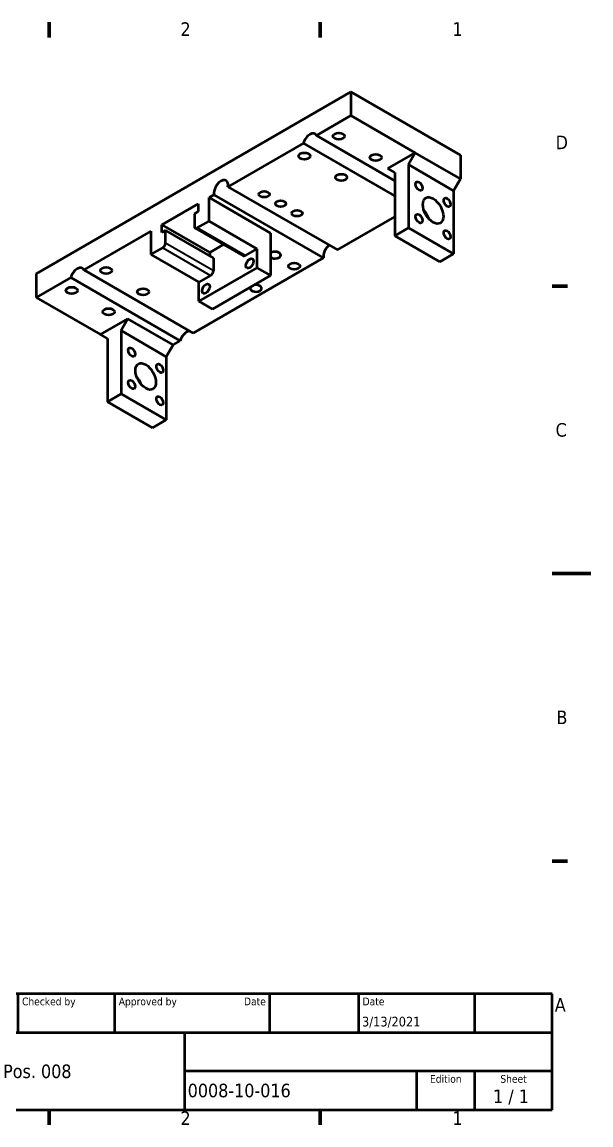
# Model space of a CAD drawing. Header units: millimetres. Extents: x 0 to 840, y 0 to 594.
# Drawn here: x 546 to 840, y 12 to 582 of the extents above; entities that cross this region are included whole.
import ezdxf
from ezdxf.enums import TextEntityAlignment as Align

# ---------------------------------------------------------------- set-up
doc = ezdxf.new("R2010")
doc.units = ezdxf.units.MM
doc.header["$LTSCALE"] = 2
for name, color, linetype, lineweight in [('Border (ISO)', 7, 'Continuous', 70), ('Title (ISO)', 7, 'Continuous', 50), ('Visible (ISO)', 7, 'Continuous', 50), ('Visible Narrow (ISO)', 7, 'Continuous', 35)]:
    doc.layers.add(name, color=color, linetype=linetype, lineweight=lineweight)
doc.styles.add('Note Text (ISO)', font='tahoma.ttf')
doc.styles.add('Text Style39', font='tahoma.ttf')
doc.styles.add('Text Style41', font='tahoma.ttf')

# ---------------------------------------------------------------- blocks, each defined once
blk = doc.blocks.new('Borders Default Border')
at = {"layer": 'Border (ISO)'}
for p, q in [((280, 287), (280, 290.9)), ((350, 287), (350, 290.9)), ((410, 222.75), (413.9, 222.75)), ((410, 74.25), (413.9, 74.25)), ((280, 10), (280, 6.1)), ((350, 10), (350, 6.1))]:
    blk.add_line(p, q, dxfattribs=at)
at = {"layer": 'Border (ISO)', "flags": 128}
blk.add_lwpolyline([(420, 148.5), (410, 148.5)], dxfattribs=at)
at = {"layer": 'Border (ISO)', "char_height": 3.5, "attachment_point": 7, "style": 'Note Text (ISO)'}
for s, insert in [('2', (313.94, 287.4)), ('1', (384.21, 287.4)), ('D', (410.87, 258.13)), ('C', (410.86, 183.81)), ('B', (411.08, 109.63)), ('A', (410.66, 35.38)), ('2', (313.94, 6.1)), ('1', (384.21, 6.1))]:
    blk.add_mtext(s, dxfattribs=dict(at, insert=insert))
blk = doc.blocks.new('Title Blocks I.A.B')
at = {"layer": 'Title (ISO)'}
for p, q in [((270.07, 130), (100.07, 130)), ((100.07, 130), (100.07, 100)), ((132.07, 120), (132.07, 130)), ((157.07, 120), (157.07, 130)), ((197.07, 120), (197.07, 130)), ((220.07, 120), (220.07, 130)), ((250.07, 120), (250.07, 130)), ((270.07, 100), (270.07, 130)), ((100.07, 120), (270.07, 120)), ((175.07, 120), (175.07, 100)), ((270.07, 110), (175.07, 110)), ((235.07, 100), (235.07, 110)), ((250.07, 100), (250.07, 110)), ((100.07, 100), (270.07, 100))]:
    blk.add_line(p, q, dxfattribs=at)
at = {"layer": 'Title (ISO)', "style": 'Text Style41'}
for s, p in [('Designed by', (101.07, 129)), ('Checked by', (133.07, 129)), ('Approved by', (158.07, 129)), ('Date', (221.07, 129))]:
    blk.add_text(s, height=2, dxfattribs=at).set_placement(p, align=Align.TOP_LEFT)
blk.add_text('Date', height=2, dxfattribs=at).set_placement((196.07, 129), align=Align.TOP_RIGHT)
for s, p in [('Edition', (242.57, 109)), ('Sheet', (260.07, 109))]:
    blk.add_text(s, height=2, dxfattribs=at).set_placement(p, align=Align.TOP_CENTER)
at = {"layer": 'Title (ISO)', "style": 'Note Text (ISO)'}
blk.add_text('1 / 1 ', height=3.5, dxfattribs=at).set_placement((260.07, 103.5), align=Align.MIDDLE_CENTER)
at = {"layer": 'Title (ISO)'}
for tag, p, height, style in [('AUTHOR_001', (100.92, 121.05), 2.5, 'Text Style39'), ('CREATION_DATE_001', (220.91, 121.54), 2.5, 'Text Style39'), ('COMPANY_001', (128.19, 108.21), 3.5, 'Note Text (ISO)'), ('PART_NUMBER_001', (175.88, 103.25), 3.5, 'Note Text (ISO)')]:
    blk.add_attdef(tag, p, '', height=height, dxfattribs=dict(at, style=style))
at = {"layer": 'Title (ISO)', "style": 'Text Style39'}
for tag, p in [('CHECKED_BY', (133.07, 121)), ('ENG_APPROVED_BY', (158.07, 121))]:
    blk.add_attdef(tag, text='', height=2.5, dxfattribs=at).set_placement(p, align=Align.BOTTOM_LEFT)
blk.add_attdef('ENG_APPROVAL_DATE', text='', height=2.5, dxfattribs=at).set_placement((196.07, 121), align=Align.BOTTOM_RIGHT)
at = {"layer": 'Title (ISO)', "style": 'Note Text (ISO)'}
for tag, p in [('TITLE', (222.57, 115)), ('REVISION_NUMBER', (242.57, 103.5))]:
    blk.add_attdef(tag, text='', height=3.5, dxfattribs=at).set_placement(p, align=Align.MIDDLE_CENTER)

msp = doc.modelspace()

# ---------------------------------------------------------------- linework, layer by layer
at = {"layer": 'Visible (ISO)'}
for p, q in [((716.0013, 545.8227), (553.3668, 451.9256)), ((716.0013, 545.8227), (716.0013, 533.5752)), ((772.5699, 513.1628), (716.0013, 545.8227)), ((716.0013, 533.5752), (698.1439, 523.2652)), ((749.2353, 514.3876), (716.0013, 533.5752)), ((691.4323, 519.3903), (652.3985, 496.8541)), ((738.6287, 492.1415), (691.4323, 519.3903)), ((698.1439, 523.2652), (738.6287, 499.8913)), ((735.0932, 506.2226), (749.2353, 514.3876)), ((749.2353, 514.3876), (745.6998, 508.2638)), ((772.5699, 500.9154), (749.2353, 514.3876)), ((772.5699, 513.1628), (772.5699, 500.9154)), ((745.6998, 508.2638), (769.0343, 494.7916)), ((745.6998, 508.2638), (745.6998, 475.604)), ((738.6287, 504.1814), (735.0932, 506.2226)), ((738.6287, 504.1814), (738.6287, 471.5215)), ((652.3985, 496.8541), (708.967, 464.1942)), ((769.0343, 494.7916), (772.5699, 500.9154)), ((645.2539, 492.7292), (642.639, 491.2195)), ((642.639, 479.1353), (642.639, 491.2195)), ((642.639, 491.2195), (674.4588, 472.8483)), ((701.8224, 460.0693), (645.2539, 492.7292)), ((769.0343, 494.7916), (769.0343, 462.1318)), ((636.9821, 487.9535), (618.2438, 477.1349)), ((636.9821, 487.9535), (636.9821, 484.0343)), ((636.9821, 484.0343), (635.0729, 482.932)), ((635.0729, 482.932), (635.0729, 476.4001)), ((636.4872, 475.5836), (642.639, 479.1353)), ((642.639, 479.1353), (667.3877, 464.8466)), ((708.967, 464.1942), (738.6287, 481.3195)), ((612.5869, 473.8689), (577.9357, 453.863)), ((612.5869, 473.8689), (612.5869, 461.7848)), ((618.2438, 477.1349), (642.9925, 462.8462)), ((618.2438, 473.2157), (618.2438, 477.1349)), ((620.153, 474.318), (618.2438, 473.2157)), ((620.153, 467.786), (620.153, 474.318)), ((620.153, 474.318), (644.9017, 460.0293)), ((635.4872, 475.4845), (660.2359, 461.1958)), ((738.6287, 471.5215), (745.6998, 475.604)), ((745.6998, 475.604), (769.0343, 462.1318)), ((674.4588, 472.8483), (674.4588, 450.9662)), ((761.9633, 458.0493), (738.6287, 471.5215)), ((612.5869, 461.7848), (618.7388, 465.3365)), ((612.5869, 461.7848), (637.3357, 447.4961)), ((642.9925, 462.8462), (650.1849, 466.9987)), ((642.9925, 462.8462), (642.9925, 461.1316)), ((667.3877, 464.8466), (661.2359, 461.2949)), ((667.3877, 464.8466), (667.3877, 455.0487)), ((769.0343, 462.1318), (761.9633, 458.0493)), ((634.5043, 421.2032), (701.8224, 460.0693)), ((644.9017, 460.0293), (644.9017, 453.4973)), ((553.3668, 451.9256), (553.3668, 439.6781)), ((577.9357, 453.863), (634.5043, 421.2032)), ((667.3877, 455.0487), (637.3357, 437.6981)), ((643.4875, 451.0478), (637.3357, 447.4961)), ((674.4588, 450.9662), (644.4068, 433.6156)), ((667.3877, 455.0487), (674.4588, 450.9662)), ((571.2242, 449.9881), (553.3668, 439.6781)), ((627.7927, 417.3283), (571.2242, 449.9881)), ((637.3357, 437.6981), (637.3357, 447.4961)), ((553.3668, 439.6781), (586.6008, 420.4905)), ((637.3357, 437.6981), (644.4068, 433.6156)), ((586.6008, 420.4905), (600.7429, 428.6554)), ((600.7429, 428.6554), (597.2074, 422.5317)), ((624.0774, 415.1832), (600.7429, 428.6554)), ((597.2074, 422.5317), (620.5419, 409.0595)), ((597.2074, 422.5317), (597.2074, 389.8718)), ((590.1363, 418.4492), (586.6008, 420.4905)), ((590.1363, 418.4492), (590.1363, 385.7894)), ((624.0774, 415.1832), (627.7927, 417.3283)), ((620.5419, 409.0595), (624.0774, 415.1832)), ((620.5419, 409.0595), (620.5419, 376.3996)), ((597.2074, 389.8718), (590.1363, 385.7894)), ((620.5419, 376.3996), (597.2074, 389.8718)), ((590.1363, 385.7894), (613.4708, 372.3172)), ((613.4708, 372.3172), (620.5419, 376.3996))]:
    msp.add_line(p, q, dxfattribs=at)
for centre, major_axis, start_param, end_param in [((694.7881, 519.6948), (2.575, 4.46), 5.896627, 8.24053994), ((648.8262, 495.6081), (2.575, 4.46), 5.30237102, 8.83479592), ((751.3567, 480.503), (-3.75, 6.4952), 4.37255207, 5.05222589), ((636.4872, 477.2166), (-1, -1.7321), 5.49778714, 7.06858347), ((618.7388, 466.9695), (-1, -1.7321), 0.78539816, 2.35619449), ((676.7569, 461.5194), (3, 0), 3.83974317, 8.72662744), ((705.3947, 462.9483), (-2.575, -4.46), 4.12240694, 5.69320327), ((661.2359, 462.9279), (-1, -1.7321), 0, 0.78539816), ((574.58, 450.2926), (2.575, 4.46), 5.896627, 8.24053994), ((643.4875, 452.6808), (1, 1.7321), 3.92699082, 5.49778714), ((666.8574, 444.373), (3, 0), 2.8072213, 8.18835299), ((631.1485, 417.6327), (2.575, 4.46), 0.38655831, 1.95735464), ((602.8642, 394.7708), (-3.75, 6.4952), 4.37255207, 5.05222589)]:
    msp.add_ellipse(centre, major_axis=major_axis, ratio=0.57735027, start_param=start_param, end_param=end_param, dxfattribs=at)
for centre, major_axis in [((709.6904, 522.9914), (3, 0)), ((691.9067, 512.724), (3, 0)), ((728.7823, 511.9687), (3, 0)), ((710.9985, 501.7012), (3, 0)), ((751.1777, 497.1428), (1.25, -2.1651)), ((671.1658, 492.9925), (-2.75, 0)), ((758.4277, 484.5854), (3.75, -6.4952)), ((765.6777, 488.7712), (1.25, -2.1651)), ((679.6511, 488.0935), (-2.75, 0)), ((688.1364, 483.1945), (-2.75, 0)), ((751.1777, 480.3997), (1.25, -2.1651)), ((765.6777, 472.0281), (1.25, -2.1651)), ((663.6754, 457.2328), (-1.375, -2.3816)), ((686.6564, 455.8039), (3, 0)), ((589.4822, 453.5892), (3, 0)), ((571.6985, 443.3217), (3, 0)), ((641.048, 444.1689), (-1.375, -2.3816)), ((608.5741, 442.5665), (3, 0)), ((590.7904, 432.299), (3, 0)), ((602.6853, 411.4107), (1.25, -2.1651)), ((609.9353, 398.8533), (3.75, -6.4952)), ((617.1853, 403.0391), (1.25, -2.1651)), ((602.6853, 394.6675), (1.25, -2.1651)), ((617.1853, 386.2959), (1.25, -2.1651))]:
    msp.add_ellipse(centre, major_axis=major_axis, ratio=0.57735027, dxfattribs=at)
at = {"layer": 'Visible Narrow (ISO)'}
for p, q in [((661.2359, 461.2949), (636.4872, 475.5836)), ((644.9017, 453.4973), (620.153, 467.786)), ((618.7388, 465.3365), (643.4875, 451.0478))]:
    msp.add_line(p, q, dxfattribs=at)

# ---------------------------------------------------------------- block references
at = {"xscale": 2, "yscale": 2, "zscale": 2}
msp.add_blockref('Borders Default Border', (0, 0), dxfattribs=at)
msp.add_blockref('Title Blocks I.A.B', (279.8572, -180), dxfattribs=at).add_auto_attribs({'PART_NUMBER_001': '0008-10-016', 'COMPANY_001': 'Pos. 008', 'AUTHOR_001': 'Iulian Bors', 'CREATION_DATE_001': '3/13/2021'})

doc.saveas('drawing.dxf')
